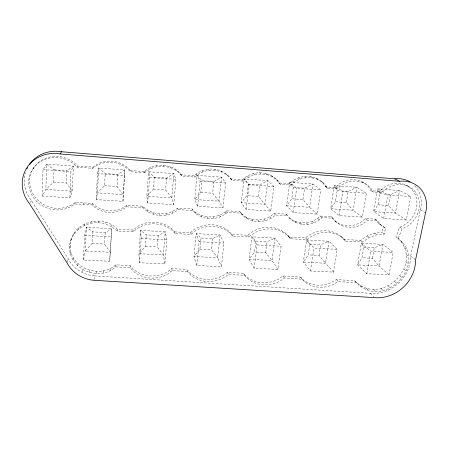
<?xml version="1.0" encoding="UTF-8"?>
<svg xmlns="http://www.w3.org/2000/svg" width="449" height="449" viewBox="0 0 449 449"><rect width="100%" height="100%" fill="white"/><g stroke="black" fill="none" stroke-linecap="round" stroke-linejoin="round"><path stroke-width="0.34" stroke-dasharray="2.25 1.68" d="M124.575 175.604L124.67 169.935L98.718 167.993L97.461 173.617L96.125 199.586L122.947 201.354L124.575 175.604L97.461 173.617M122.947 201.354L124.67 169.935L117.79 174.504L105.24 173.583L98.718 167.993L97.427 192.918L96.125 199.586M42.257 196.045L42.986 169.632L46.629 164.093L73.355 166.096L72.328 191.218L69.898 197.863L42.257 196.045L45.893 189.427L53.616 182.092L54.009 169.823L46.629 164.093L45.893 189.427L72.328 191.218L66.469 182.99L66.929 170.772L73.355 166.096L70.942 171.681L69.898 197.863M385.388 228.114L380.859 224.977L377.413 220.639L367.478 220.094L364.279 222.923A24.195 21.894 -48 0 1 333.006 218.18L322.028 217.591C313.626 226.184 297.951 227.121 289.583 218.023C298.445 225.269 312.358 224.079 320.289 216.031L331.177 216.62A23.977 21.726 -48.1 0 0 362.191 221.34L365.363 218.534L375.224 219.084L378.642 223.389L385.388 228.114L384.439 234.058L376.767 234.821L369.297 237.543L362.567 242.039L345.792 241.287L342.935 238.133A29.14 26.289 -38.8 0 0 308.586 238.267L307.183 239.558L290.503 238.812L289.51 237.381A29.55 27.271 -32.6 0 0 254.74 232.739L248.83 236.943L232.801 236.225L229.781 232.885A29.129 27.305 -22.2 0 0 194.395 231.549L191.139 234.361L175.138 233.643L174.695 231.892L172.899 229.708A28.596 26.895 -8.6 0 0 138.079 226.178L133.067 230.006L117.346 229.293C102.512 212.949 70.566 222.53 70.19 245.524C69.601 268.014 99.919 279.474 115.836 264.792L130.249 265.757L133.044 268.957A28.596 26.895 -8.6 0 0 167.275 271.976L171.815 268.536L186.863 269.546L190.572 273.407A28.871 27.086 -22.1 0 0 224.983 274.3L227.379 272.257L243.627 273.346L244.823 274.951A29.292 27.063 -32.6 0 0 278.75 278.986L283.005 275.983L300.69 277.168L303.361 279.935A28.888 26.098 -38.9 0 0 330.279 282.982L336.514 279.564L354.721 280.782C381.723 308.783 427.106 261.587 395.911 236.758L399.79 227.149A23.775 21.036 -49.5 0 0 414.298 192.823A23.775 21.036 -49.5 0 0 379.461 191.369L370.857 190.651L370.318 189.399A23.977 21.726 -48.1 0 0 338.973 184.258L335.173 187.654L325.559 186.851C318.554 173.881 298.955 173.207 289.532 183.832L278.818 182.934C271.303 170.317 252.198 169.722 242.331 179.869L230.932 178.915C222.889 167.084 204.177 165.681 194.254 175.84L181.312 174.756C172.887 163.313 154.596 161.982 144.314 171.653L144.483 172.893L130.249 171.709L129.935 171.243A26.199 25.06 11.6 0 0 92.735 168.302L77.177 167.275A27.86 26.036 18.9 0 0 38.047 163.357A27.86 26.036 18.9 0 0 35.684 200.333A27.86 26.036 18.9 0 0 74.831 203.975L92.028 204.918L96.007 208.213A26.199 25.06 11.6 0 0 121.881 209.964L126.831 206.837L142.984 207.724C151.958 217.333 168.021 218.001 178.051 209.661L192.615 210.463C201.023 220.582 217.771 221.2 227.306 212.371L240.827 213.118C248.802 223.916 266.033 224.057 275.439 215.026L287.506 215.688L286.058 214.134L274.098 213.466C264.77 222.429 247.691 222.272 239.788 211.563L226.386 210.817C216.934 219.567 200.338 218.944 192.009 208.908L177.579 208.106C167.634 216.379 151.717 215.7 142.833 206.181L126.826 205.288L121.926 208.387A25.952 24.835 11.9 0 1 96.299 206.641L92.359 203.375L75.325 202.432A27.585 25.795 19.2 0 1 36.565 198.812A27.585 25.795 19.2 0 1 38.917 162.173A27.585 25.795 19.2 0 1 77.66 166.063L93.061 167.09A25.952 24.835 11.9 0 1 129.901 170.014L130.249 171.709M354.721 280.782C382.307 314.031 432.668 261.503 395.911 236.758M83.402 259.988L84.564 235.332L86.331 227.25L111.767 228.721L109.674 261.262L83.402 259.988L85.203 250.974L86.331 227.25L92.876 231.875L105.178 232.576L111.767 228.721L109.674 261.262M71.268 238.958C61.339 264.865 96.586 284.425 115.735 266.852L115.836 264.792M105.178 232.576L104.538 244.026L110.375 252.259L85.203 250.974L92.292 243.369L92.876 231.875M175.138 233.643L173.331 231.443A28.859 27.12 -8.7 0 0 138.185 227.901L133.129 231.763L117.256 231.05L117.346 229.293M117.79 174.504L117.066 186.531L123.11 194.658L97.427 192.918L104.578 185.656L105.24 173.583M139.426 262.704L141.182 238.475L140.588 230.388L165.249 231.813L166.893 239.901L164.873 263.939L139.426 262.704L138.909 253.713L140.588 230.388L146.279 234.9L158.211 235.573L165.249 231.813L163.324 254.965L164.873 263.939M110.005 270.635L110.157 268.541M147.704 202.982L149.601 177.439L148.636 171.731L173.858 173.617L175.924 179.364L173.746 204.699L147.704 202.982L146.829 196.264L148.636 171.731L154.349 177.187L166.557 178.085L173.858 173.617L171.793 197.958L173.746 204.699M158.211 235.573L157.313 246.838L163.324 254.965L138.909 253.713L145.431 246.204L146.279 234.9M166.557 178.085L165.591 189.921L171.793 197.958L146.829 196.264L153.446 189.074L154.349 177.187M117.256 231.05L111.756 226.723L111.896 224.994M197.644 206.271L200.069 181.132L197.01 175.351L221.537 177.187L225.634 183.007L222.945 207.938L197.644 206.271L194.72 199.508L197.01 175.351L201.971 180.683L213.842 181.553L221.537 177.187L219.005 201.158L222.945 207.938M213.842 181.553L212.646 193.216L219.005 201.158L194.72 199.508L200.832 192.385L201.971 180.683M196.78 265.488L199.132 241.691L196.191 233.603L220.077 234.984L223.995 243.072L221.402 266.684L196.78 265.488L193.968 256.525L196.191 233.603L201.034 237.998L212.596 238.655L220.077 234.984L217.625 257.737L221.402 266.684M212.596 238.655L211.44 249.723L217.625 257.737L193.968 256.525L199.928 249.111L201.034 237.998M103.41 272.93L103.624 270.814M270.719 211.081L264.904 204.261L241.27 202.662L246.899 195.612L248.258 184.079L244.02 178.865L267.879 180.655L273.89 186.537L270.719 211.081L246.131 209.459L241.27 202.662L244.02 178.865L249.049 184.719L273.89 186.537M246.131 209.459L249.049 184.719M111.756 226.723L105.223 223.855L105.425 222.148M258.399 196.415L259.814 184.926L267.879 180.655L264.904 204.261L258.399 196.415L246.899 195.612M277.959 269.422L272.021 260.515L249.122 259.342L254.527 252.024L255.879 241.102L251.872 236.819L249.122 259.342L254.156 268.272L277.959 269.422L281.108 246.237L274.984 238.155L251.872 236.819L257.075 244.907L254.156 268.272M265.673 252.619L267.076 241.736L274.984 238.155L272.021 260.515L265.673 252.619L254.527 252.024M96.389 273.581L96.67 271.454M94.021 279.66L94.543 275.894A32.154 29.926 2.8 0 1 68.237 258.809L31.436 200.557A32.895 30.762 19.2 0 1 25.464 172.747M317.179 214.139L309.586 207.292L286.58 205.732L291.755 198.744L293.315 187.39L289.762 182.288L312.981 184.028L320.799 189.972L317.179 214.139L293.264 212.562L286.58 205.732L289.762 182.288L296.654 188.204L320.799 189.972M293.264 212.562L296.654 188.204M302.946 199.53L304.562 188.215L312.981 184.028L309.586 207.292L302.946 199.53L291.755 198.744M333.506 272.116L325.519 263.243L303.344 262.115L308.222 254.886L309.816 244.155L306.594 239.985L328.971 241.276L337.177 249.347L333.506 272.116L310.489 271L303.344 262.115L306.594 239.985L313.952 248.061L337.177 249.347M310.489 271L313.952 248.061M319.014 255.459L320.659 244.767L328.971 241.276L325.519 263.243L319.014 255.459L308.222 254.886M362.36 217.108L353.082 210.239L330.683 208.718L335.425 201.803L337.182 190.606L334.275 185.622L356.882 187.312L366.406 193.311L362.36 217.108L339.096 215.582L330.683 208.718L334.275 185.622L342.929 191.594L366.406 193.311M70.74 240.821C74.489 229.405 86.315 222.216 98.101 222.665L98.37 220.97M384.439 234.058L382.206 232.397L383.143 226.498M339.096 215.582L342.929 191.594M89.396 272.532L89.738 270.41M346.325 202.566L348.132 191.409L356.882 187.312L353.082 210.239L346.325 202.566L335.425 201.803M389.03 274.81L379.063 265.982L357.606 264.882L361.967 257.754L363.797 247.208L361.344 243.15L382.98 244.396L393.206 252.456L389.03 274.81L366.788 273.733L357.606 264.882L361.344 243.15L370.767 251.216L393.206 252.456M406.3 220.004L395.44 213.107L373.619 211.625L377.946 204.778L379.888 193.744L377.598 188.866L399.61 190.511L410.756 196.561L406.3 220.004L383.665 218.511L373.619 211.625L377.598 188.866L387.914 194.888L410.756 196.561M366.788 273.733L370.767 251.216M372.417 258.31L374.286 247.803L382.98 244.396L379.063 265.982L372.417 258.31L361.967 257.754M383.665 218.511L387.914 194.888M388.57 205.519L390.557 194.524L399.61 190.511L395.44 213.107L388.57 205.519L377.946 204.778M82.476 272.015L83.301 267.744M90.894 223.248L91.231 221.548M94.543 275.894L370.386 293.315A34.932 30.734 -42.7 0 0 410.639 256.07L420.32 209.846A28.472 25.195 -49.5 0 0 413.709 184.606M92.028 204.918L92.359 203.375M77.329 265.685L77.789 263.614M84.109 225.578L84.513 223.849M73.08 260.319L73.58 258.293M78.227 229.478L78.687 227.716M83.452 204.447L83.862 202.903M70.459 254.1L70.981 252.119M67.44 261.761L68.237 258.809M92.505 168.555L92.836 167.337M73.664 234.687L74.164 232.874M69.651 247.444L70.19 245.524M74.831 203.975L75.325 202.432M77.177 167.275L77.66 166.063M398.252 238.447L402.169 228.766A23.988 21.193 -49.4 0 0 416.84 194.153A23.988 21.193 -49.4 0 0 381.723 192.7L373.046 191.976L370.857 190.651M30.178 202.651L31.436 200.557M33.063 168.661L33.984 167.426M144.483 172.893C154.86 163.139 173.32 164.463 181.828 176.014L194.888 177.102C204.901 166.854 223.787 168.257 231.909 180.195L243.409 181.155C253.365 170.917 272.638 171.496 280.221 184.225L291.025 185.128C300.527 174.42 320.305 175.076 327.366 188.165L337.059 188.973L340.892 185.544A24.195 21.894 -48 0 1 372.502 190.713L373.046 191.976M174.695 231.892L190.55 232.604L193.777 229.821A28.871 27.086 -22.1 0 1 228.844 231.162L231.841 234.479L247.73 235.197L253.59 231.027A29.292 27.063 -32.6 0 1 288.062 235.646L289.049 237.066L305.589 237.813L306.981 236.539A28.888 26.098 -38.9 0 1 341.038 236.415L342.935 238.133M356.68 282.836L338.327 281.618L332.041 285.064A29.14 26.289 -38.8 0 1 304.905 282.006L302.216 279.222L284.38 278.038L280.086 281.068A29.55 27.271 -32.6 0 1 245.872 277.016L244.671 275.405L228.277 274.317L225.864 276.376A29.129 27.305 -22.2 0 1 191.145 275.495L187.407 271.606L186.863 269.546M187.407 271.606L172.225 270.595L167.645 274.064A28.859 27.12 -8.7 0 1 133.1 271.039L130.277 267.817L130.249 265.757M341.038 236.415L343.878 239.547L360.519 240.299L367.192 235.848L374.595 233.149L382.206 232.397M92.292 243.369L104.538 244.026M145.431 246.204L157.313 246.838M199.928 249.111L211.44 249.723M84.564 235.332L111.116 236.808M141.182 238.475L166.893 239.901M199.132 241.691L223.995 243.072M257.075 244.907L281.108 246.237M255.879 241.102L267.076 241.736M309.816 244.155L320.659 244.767M363.797 247.208L374.286 247.803M115.735 266.852L130.277 267.817M53.616 182.092L66.469 182.99M104.578 185.656L117.066 186.531M153.446 189.074L165.591 189.921M200.832 192.385L212.646 193.216M54.009 169.823L66.929 170.772M248.258 184.079L259.814 184.926M293.315 187.39L304.562 188.215M337.182 190.606L348.132 191.409M379.888 193.744L390.557 194.524M42.986 169.632L70.942 171.681M149.601 177.439L175.924 179.364M200.069 181.132L225.634 183.007M130.216 170.474L144.314 171.653M98.101 222.665L105.223 223.855M406.659 185.437L409.151 186.711M420.32 209.846L425.545 212.82M379.461 191.369L381.723 192.7M361.95 181.817L364.072 183.074M399.79 227.149L402.169 228.766M335.173 187.654L337.059 188.973M375.224 219.084L377.413 220.639M321.327 181.525L323.106 182.799M316.377 178.304L318.111 179.544M378.642 223.389L380.859 224.977M325.16 185.987L326.967 187.289M401.058 241.528L403.432 243.251M325.559 186.851L327.366 188.165M310.646 176.541L312.33 177.77M365.363 218.534L367.478 220.094M404.577 247.607L406.974 249.375M410.639 256.07L415.033 259.382M304.529 176.384L306.162 177.613M406.255 254.561L408.657 256.379M374.595 233.149L376.767 234.821M405.997 261.907L408.388 263.788M298.45 177.843L300.027 179.089M367.192 235.848L369.297 237.543M403.842 269.159L406.21 271.095M292.849 180.824L294.376 182.098M360.519 240.299L362.567 242.039M331.177 216.62L333.006 218.18M399.952 275.843L402.276 277.83M334.892 220.891L336.75 222.485M289.532 183.832L291.025 185.128M394.587 281.517L396.865 283.549M320.289 216.031L322.028 217.591M343.878 239.547L345.792 241.287M276.309 179.482L277.69 180.751M271.516 175.722L272.857 176.962M317.617 218.427L319.329 220.004M278.818 182.934L280.221 184.225M388.104 285.822L390.327 287.888M265.819 173.381L267.11 174.594M312.15 221.34L313.817 222.94M380.926 288.477L383.092 290.57M259.612 172.624L260.847 173.836M373.529 289.302L375.628 291.407M306.224 222.805L307.834 224.421M366.384 288.241L368.427 290.34M370.386 293.315L373.658 296.688M253.326 173.516L254.504 174.74M300.224 222.726L301.784 224.348M359.969 285.339L361.967 287.422M294.555 221.099L296.065 222.71M305.589 237.813L307.183 239.558M286.058 214.134L291.059 219.612M247.405 176.008L248.527 177.254M336.514 279.564L338.327 281.618M274.098 213.466L275.439 215.026M242.331 179.869L243.409 181.155M288.062 235.646L289.51 237.381M289.049 237.066L290.503 238.812M269.855 216.676L271.151 218.265M264.085 219.123L265.331 220.728M230.73 178.534L231.701 179.808M230.932 178.915L231.909 180.195M226.369 174.021L227.306 175.262M300.69 277.168L302.216 279.222M257.945 220.055L259.14 221.671M220.919 170.805L221.806 172.012M251.844 219.404L252.989 221.02M214.745 169.116L215.576 170.311M246.187 217.209L247.281 218.803M241.349 213.595L242.404 215.166M283.005 275.983L284.38 278.038M239.788 211.563L240.827 213.118M208.274 169.082L209.043 170.278M247.73 235.197L248.83 236.943M226.386 210.817L227.306 212.371M201.96 170.715L202.673 171.928M225.033 212.108L225.942 213.668M231.841 234.479L232.801 236.225M219.471 215.217L220.33 216.811M196.258 173.909L196.915 175.149M243.627 273.346L244.671 275.405M194.254 175.84L194.888 177.102M213.326 216.85L214.122 218.461M206.989 216.901L207.735 218.511M227.379 272.257L228.277 274.317M200.894 215.346L201.579 216.946M181.312 174.756L181.828 176.014M180.644 173.735L181.155 174.981M195.438 212.287L196.078 213.864M192.009 208.908L192.615 210.463M175.789 169.413L176.255 170.626M169.913 166.472L170.328 167.657M190.55 232.604L191.139 234.361M177.579 208.106L178.051 209.661M163.43 165.114L163.778 166.293M172.192 211.541L172.612 213.123M156.785 165.462L157.071 166.641M166.018 213.544L166.388 215.15M171.815 268.536L172.225 270.595M159.53 213.954L159.838 215.565M150.443 167.488L150.673 168.689M153.143 212.736L153.39 214.336M144.864 171.052L145.038 172.287M147.289 209.952L147.485 211.53M142.833 206.181L142.984 207.724M133.067 230.006L133.129 231.763M126.826 205.288L126.831 206.837"/><path stroke-width="0.67" d="M394.766 178.814L399.644 181.295A28.989 25.571 -49.3 0 1 425.545 212.82L415.583 259.791A35.544 31.172 -42.5 0 1 374.595 297.648L93.936 280.288A32.771 30.442 2.4 0 1 67.12 262.946L29.55 203.694A33.557 31.34 18.7 0 1 26.581 168.28A33.557 31.34 18.7 0 1 60.138 153.934L61.451 151.734L394.766 178.814A28.472 25.195 -49.5 0 1 409.971 181.845M60.138 153.934L399.644 181.295M26.889 168.942A32.895 30.762 19.2 0 1 27.479 167.718M29.617 164.205A32.895 30.762 19.2 0 1 61.451 151.734"/></g></svg>
